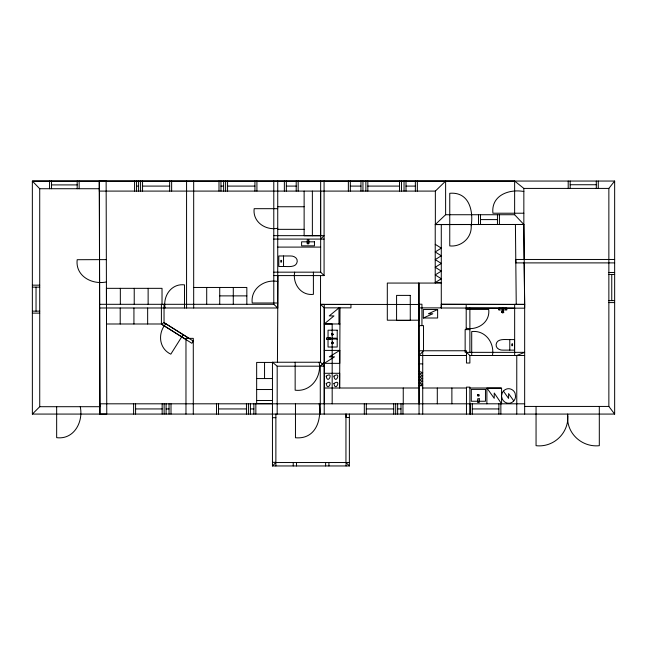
<?xml version="1.0" encoding="UTF-8"?>
<svg xmlns="http://www.w3.org/2000/svg" width="647" height="647" viewBox="0 0 647 647"><rect width="100%" height="100%" fill="white"/><g stroke="black" fill="none" stroke-linecap="round" stroke-linejoin="round"><path stroke-width="0.97" d="M466.204 304.405L466.188 308.093L524.652 308.166L524.66 304.478L441.294 304.3L441.286 307.988L514.656 308.158M277.434 362.239L277.959 275.59M340.015 307.843L339.643 388.006L339.691 373.287L324.301 373.287M567.678 414.072C569.748 432.164 554.147 447.764 536.056 445.694L536.056 406.437M501.587 395.293L502.137 393.174A7.174 7.174 0 0 1 507.911 388.726L509.278 388.726A7.182 7.182 0 0 1 515.061 393.174L515.61 396.716L515.052 398.835A7.19 7.19 0 0 1 509.278 403.283C505.453 403.639 502.015 400.436 501.587 396.716M165.826 323.767C157.593 333.1 158.83 348.563 170.816 354.168L183.109 334.661M614.65 414.072L608.859 406.437L608.859 188.414L614.65 181.047L32.35 181.095L32.366 414.072L614.65 414.072L614.65 181.047M419.046 325.619L423.518 325.619L423.518 350.763L419.046 355.502L466.463 355.502M32.366 414.072L39.734 406.704L39.718 188.722L32.35 181.095L514.632 181.047L523.844 188.414L608.859 188.414M320.661 239.083L324.082 235.662L273.786 235.662M324.228 362.239L320.281 366.186L320.281 414.072M272.452 465.953L275.873 462.532L345.951 462.532L349.372 465.953L272.452 465.953L272.452 362.239L320.54 362.239L324.228 366.186L277.183 366.186L272.452 362.239M435.358 191.091L445.621 181.095L445.621 214.731L435.358 224.469L435.358 191.091L99.282 191.091L99.282 181.095L106.132 181.071L106.763 414.072L99.921 414.088L99.282 181.095M339.044 307.843L329.25 315.906L333.989 315.906L324.228 323.969L340.015 323.969M339.756 350.415L329.266 356.845L334.539 356.845L324.252 363.347L339.756 363.347L339.756 350.399L324.252 350.399M437.631 309.525L428.419 313.763L432.786 313.763L423.324 318L423.324 309.525L437.631 309.525L437.631 318L423.324 318M435.229 224.598L523.844 224.469L523.844 188.414M441.294 304.3L524.66 304.397L523.844 224.469L514.632 214.731L514.632 181.047M283.54 266.499C287.875 266.354 296.334 267.971 297.232 261.598C297.669 257.805 293.609 255.743 290.317 255.977L278.808 255.977L278.808 266.499L283.54 266.499L283.54 255.977M509.787 339.594C505.453 339.748 497.001 338.13 496.103 344.503C495.667 348.296 499.719 350.359 503.01 350.124L514.527 350.124L514.527 339.602L509.787 339.602L509.787 350.124M106.399 259.625L77.187 259.706C75.173 276.075 92.117 285.028 106.448 281.938M570.177 184.735L596.299 184.735M51.534 184.905L77.179 184.905M136.549 186.093L138.604 186.093M142.55 186.093L169.66 186.093M220.967 186.093L223.627 186.093M227.574 186.093L254.934 186.093M286.338 186.093L296.205 186.093M350.334 186.093L360.969 186.093M367.836 186.093L399.49 186.093M406.009 186.093L415.358 186.093M39.718 188.722L99.282 188.722M523.844 191.504C509.068 188.77 490.984 195.378 492.917 213.219L523.844 213.219M277.733 206.741L304.122 206.741M277.733 208.682L254.166 208.682C252.492 221.953 265.569 230.647 277.733 228.302M445.621 214.731L514.632 214.731M480.478 219.6L497.454 219.6M277.741 229.345L304.13 229.345M273.786 239.083L324.082 239.083M277.749 247.097L320.661 247.097M614.65 259.471L515.813 259.471L515.813 262.892L614.65 262.892M273.786 272.169L320.661 272.169L324.082 275.59L273.786 275.59M608.859 272.476L614.65 272.476M608.859 274.449L614.65 274.449M277.733 281.445C264.453 278.946 250.421 288.627 252.225 303.006L277.733 303.006M441.286 282.585L435.229 282.585L441.286 278.76L435.229 274.926L441.286 271.101L435.229 267.276L441.286 263.442L435.229 259.617L441.286 255.791L435.229 251.966L441.286 248.141L435.229 244.307M441.294 283.062L419.046 283.062L419.046 414.072M32.358 285.165L39.726 285.165M32.358 287.139L39.726 287.139M193.679 287.462L246.839 287.462L246.839 304.308M219.729 295.881L246.839 295.881M608.859 300.612L614.65 300.612M608.859 302.586L614.65 302.586M419.046 304.211L421.941 304.211L421.941 325.619M277.733 307.988L273.786 304.308L99.622 304.308L99.622 307.988L277.733 307.988L277.733 181.095M524.66 414.072L524.66 304.397L514.656 304.397L514.656 355.502M324.228 307.843L350.949 307.843L350.949 304.422L320.54 304.422L324.228 307.843L324.228 414.072M419.046 307.891L441.294 307.891M466.204 309.428L488.711 309.428C490.305 322.109 477.85 330.488 466.204 328.255M502.355 309.873L498.562 309.873L498.562 308.271L506.876 308.271L506.876 309.873L503.059 309.873M502.355 310.374L503.059 310.374M32.358 311.15L39.726 311.15M32.358 313.124L39.726 313.124M324.276 323.945L332.178 323.945L332.178 403.809M161.378 323.993L106.488 323.993L106.488 308.021M469.884 329.606L465.144 329.606L465.144 352.348L524.66 352.348L516.767 355.502L516.767 414.072M419.046 350.763L422.726 350.763L422.726 414.072M423.518 350.763L466.463 350.763L466.463 363.024L469.884 363.024L469.884 355.502L466.463 352.348M469.884 355.502L524.66 355.502M272.452 362.425L256.657 362.425L256.657 403.655L272.452 403.655M419.046 363.873L422.726 363.873M256.657 378.56L272.452 378.56M422.726 385.717L419.046 385.717L422.726 384.278L419.046 382.838L422.726 381.39L419.046 379.951L422.726 378.511L419.046 377.072L422.726 375.624L419.046 374.184L422.726 372.745L419.046 371.305M324.301 388.022L419.046 387.998M422.726 388.006L466.463 388.006M469.884 388.006L501.587 388.014L501.587 403.809L494.235 393.012L494.235 398.334L486.884 388.014L486.884 403.809M487.547 388.168L500.924 388.168M256.657 389.526L272.452 389.526M256.657 400.485L272.452 400.485M524.66 403.809L99.921 403.809L99.921 414.072M524.66 406.437L608.859 406.437M39.734 406.704L99.921 406.704L99.662 307.988M135.587 408.936L162.162 408.936M166.109 408.936L169.037 408.936M218.5 408.936L246.45 408.936M250.397 408.936L253.875 408.936M366.307 408.936L393.7 408.936M397.646 408.936L400.994 408.936M472.31 408.936L498.886 408.936M349.372 417.493L346.072 417.493L346.072 414.072M272.452 417.687L275.873 417.687M272.452 462.338L275.873 462.338M349.372 462.532L346.072 462.532L346.072 465.953M419.046 304.47L320.54 304.405L324.276 304.405L324.276 403.809M185.972 339.473L161.402 324.09L161.402 304.308M189.061 338.357L164.039 322.643L164.039 304.308M513.742 400.857L508.599 393.578L508.599 398.431L503.455 391.152M567.678 415.924C566.392 433.498 582.082 447.546 599.308 445.694L599.308 406.437M524.135 262.892L524.66 304.397M515.416 224.558L516.241 304.478M524.135 259.471L523.844 224.469L435.229 224.469L435.229 283.062M418.835 304.47L419.046 403.793M99.395 191.091L99.662 304.308M611.755 274.449L611.755 300.612M598.273 181.047L598.273 188.414M596.299 181.047L596.299 188.414M570.177 181.047L570.177 188.414M568.203 181.047L568.203 188.414M505.978 308.271L506.011 309.873M503.059 308.271L503.059 310.536L503.778 312.21L502.8 313.011L501.627 312.21L502.355 310.536L502.355 308.271M500.859 403.809L500.859 414.072M499.419 214.731L499.419 224.469M499.403 308.271L499.403 309.873M498.886 403.809L498.886 414.072M497.454 214.731L497.454 224.469M492.464 355.502C494.737 342.861 485.21 329.897 471.703 331.579L471.703 355.502M480.478 214.731L480.478 224.469M478.505 214.731L478.505 224.469M472.31 403.809L472.31 414.072M470.337 403.809L470.337 414.072M469.884 308.093L469.884 352.348M469.884 414.072L469.884 387.132L466.463 387.132L466.463 414.072M466.204 308.093L466.204 329.606M451.881 388.006L451.881 403.801M441.286 224.469L441.286 307.988M437.299 388.006L437.299 403.801M417.339 181.095L417.339 191.091M415.358 181.095L415.358 191.091M406.009 181.095L406.009 191.091M404.035 181.095L404.035 191.091M403.251 387.998L403.251 403.793M402.968 403.809L402.968 414.072M401.463 181.095L401.463 191.091M400.994 403.809L400.994 414.072M399.49 181.095L399.49 191.091M397.646 403.809L397.646 414.072M395.681 403.809L395.681 414.072M393.7 403.809L393.7 414.072M367.836 181.095L367.836 191.091M366.307 403.809L366.307 414.072M365.862 181.095L365.862 191.091M364.326 403.809L364.326 414.072M362.943 181.095L362.943 191.091M360.969 181.095L360.969 191.091M350.334 181.095L350.334 191.091M349.372 414.072L349.372 465.953M348.361 181.095L348.361 191.091M345.951 414.072L345.951 462.532M338.963 307.843L338.963 323.969M328.927 462.532L328.927 465.953M325.627 462.532L325.627 465.953M324.082 181.095L324.082 275.59M320.661 181.095L320.661 272.169M320.621 191.091L320.621 235.726L304.13 235.726L304.13 191.091M320.54 275.59L320.54 362.239M319.157 362.239C321.842 376.926 310.924 392.163 295.153 390.19L295.153 362.239M319.157 403.809C321.81 420.396 315.501 439.539 295.461 437.76L295.461 403.809M313.399 272.169L313.399 294.336C300.904 295.905 292.484 283.718 294.66 272.169M312.372 191.091L312.372 235.726M298.178 181.095L298.178 191.091M296.52 462.532L296.52 465.953M296.205 181.095L296.205 191.091M293.228 462.532L293.228 465.953M286.338 181.095L286.338 191.091M284.365 181.095L284.365 191.091M277.183 366.186L277.183 414.072M275.873 414.072L275.873 465.953M273.786 181.095L273.786 304.308M264.55 362.425L264.55 378.56M256.916 181.095L256.916 191.091M255.848 403.809L255.848 414.072M254.934 181.095L254.934 191.091M253.875 403.809L253.875 414.072M250.397 403.809L250.397 414.072M248.424 403.809L248.424 414.072M246.45 403.809L246.45 414.072M233.284 287.462L233.284 304.308M227.574 181.095L227.574 191.091M225.601 181.095L225.601 191.091M223.627 181.095L223.627 191.091M220.967 181.095L220.967 191.091M219.729 287.462L219.729 304.308M218.993 181.095L218.993 191.091M218.5 403.809L218.5 414.072M216.519 403.809L216.519 414.072M206.708 287.462L206.708 304.308M193.679 181.095L193.679 307.988M193.291 414.072L193.291 338.357L185.972 338.357L185.972 414.072M186.571 181.095L186.571 307.988M184.516 307.988L184.516 284.874C171.487 283.232 162.809 295.986 165.082 307.988M171.641 181.095L171.641 191.091M171.01 403.809L171.01 414.072M169.66 181.095L169.66 191.091M169.037 403.809L169.037 414.072M166.109 403.809L166.109 414.072M164.136 403.809L164.136 414.072M162.162 403.809L162.162 414.072M162.025 304.308L162.025 288.336L106.44 288.336L106.44 304.308M148.131 288.336L148.131 304.308M147.653 308.021L147.653 323.993M142.55 181.095L142.55 191.091M140.577 181.095L140.577 191.091M138.604 181.095L138.604 191.091M136.549 181.095L136.549 191.091M135.587 403.809L135.587 414.072M134.576 181.095L134.576 191.091M134.228 288.336L134.228 304.308M133.937 308.021L133.929 323.993M133.614 403.809L133.614 414.072M120.334 288.336L120.334 304.308M120.213 308.021L120.213 323.993M80.26 406.704C83.503 421.884 74.009 439.855 56.661 437.671L56.661 406.704M79.152 181.095L79.152 188.722M77.179 181.095L77.179 188.722M51.534 181.095L51.534 188.722M49.56 181.095L49.56 188.722M36.038 287.139L36.038 311.15M471.186 225.722C472.059 237.643 461.424 247.162 449.754 245.909L449.754 193.291C468.849 191.625 473.604 210.396 471.186 225.722M501.635 312.137C502.638 313.617 505.865 311.344 501.635 312.161M326.225 376.15C327.754 385.563 334.175 370.699 326.225 376.15M326.225 383.517C327.754 392.931 334.175 378.066 326.225 383.517M333.909 376.15C335.437 385.563 341.867 370.699 333.909 376.15M333.909 383.517C335.437 392.931 341.867 378.066 333.909 383.517M332.024 333.973C331.587 336.028 334.07 333.537 332.024 333.973M332.024 342.522C331.587 344.576 334.07 342.085 332.024 342.522M307.374 242.479L307.374 243.79L308.676 243.79L308.676 242.479L307.374 242.479M333.318 334.507L332.234 335.267L331.474 334.184L332.558 333.423L333.318 334.507M333.318 343.056L332.234 343.816L331.474 342.732L332.558 341.972L333.318 343.056M477.737 394.67L477.737 395.972L479.039 395.972L479.039 394.67L477.737 394.67M307.648 242.762C307.212 244.809 309.703 242.326 307.648 242.762M478.012 394.945C477.575 396.999 480.066 394.516 478.012 394.945M193.267 341.066L191.868 343.29L161.402 324.09L164.039 322.643L193.267 341.066M308.829 239.867L307.252 239.867L307.252 243.555L308.829 243.555L308.829 239.867M314.45 241.824L301.599 241.824L301.599 245.836L314.45 245.836L314.45 241.824M281.574 260.401L280.774 260.401L280.774 262.075L281.574 262.075L281.574 260.401M418.835 283.062L387.31 283.062L387.31 320.2L418.835 320.2L418.835 283.062M410.271 295.396L396.579 295.396L396.579 320.516L410.271 320.516L410.271 295.396M337.224 330.196L328.053 330.196L328.053 338.187L337.224 338.187L337.224 330.196M330.156 337.871L326.476 337.871L326.476 339.449L330.156 339.449L330.156 337.871M337.2 339.028L328.029 339.028L328.029 347.018L337.2 347.018L337.2 339.028M512.553 344.026L511.761 344.026L511.761 345.7L512.553 345.7L512.553 344.026M485.468 389.397L471.299 389.397L471.299 401.245L485.468 401.245L485.468 389.397M479.233 398.795L477.656 398.795L477.656 402.483L479.233 402.483L479.233 398.795"/></g></svg>
